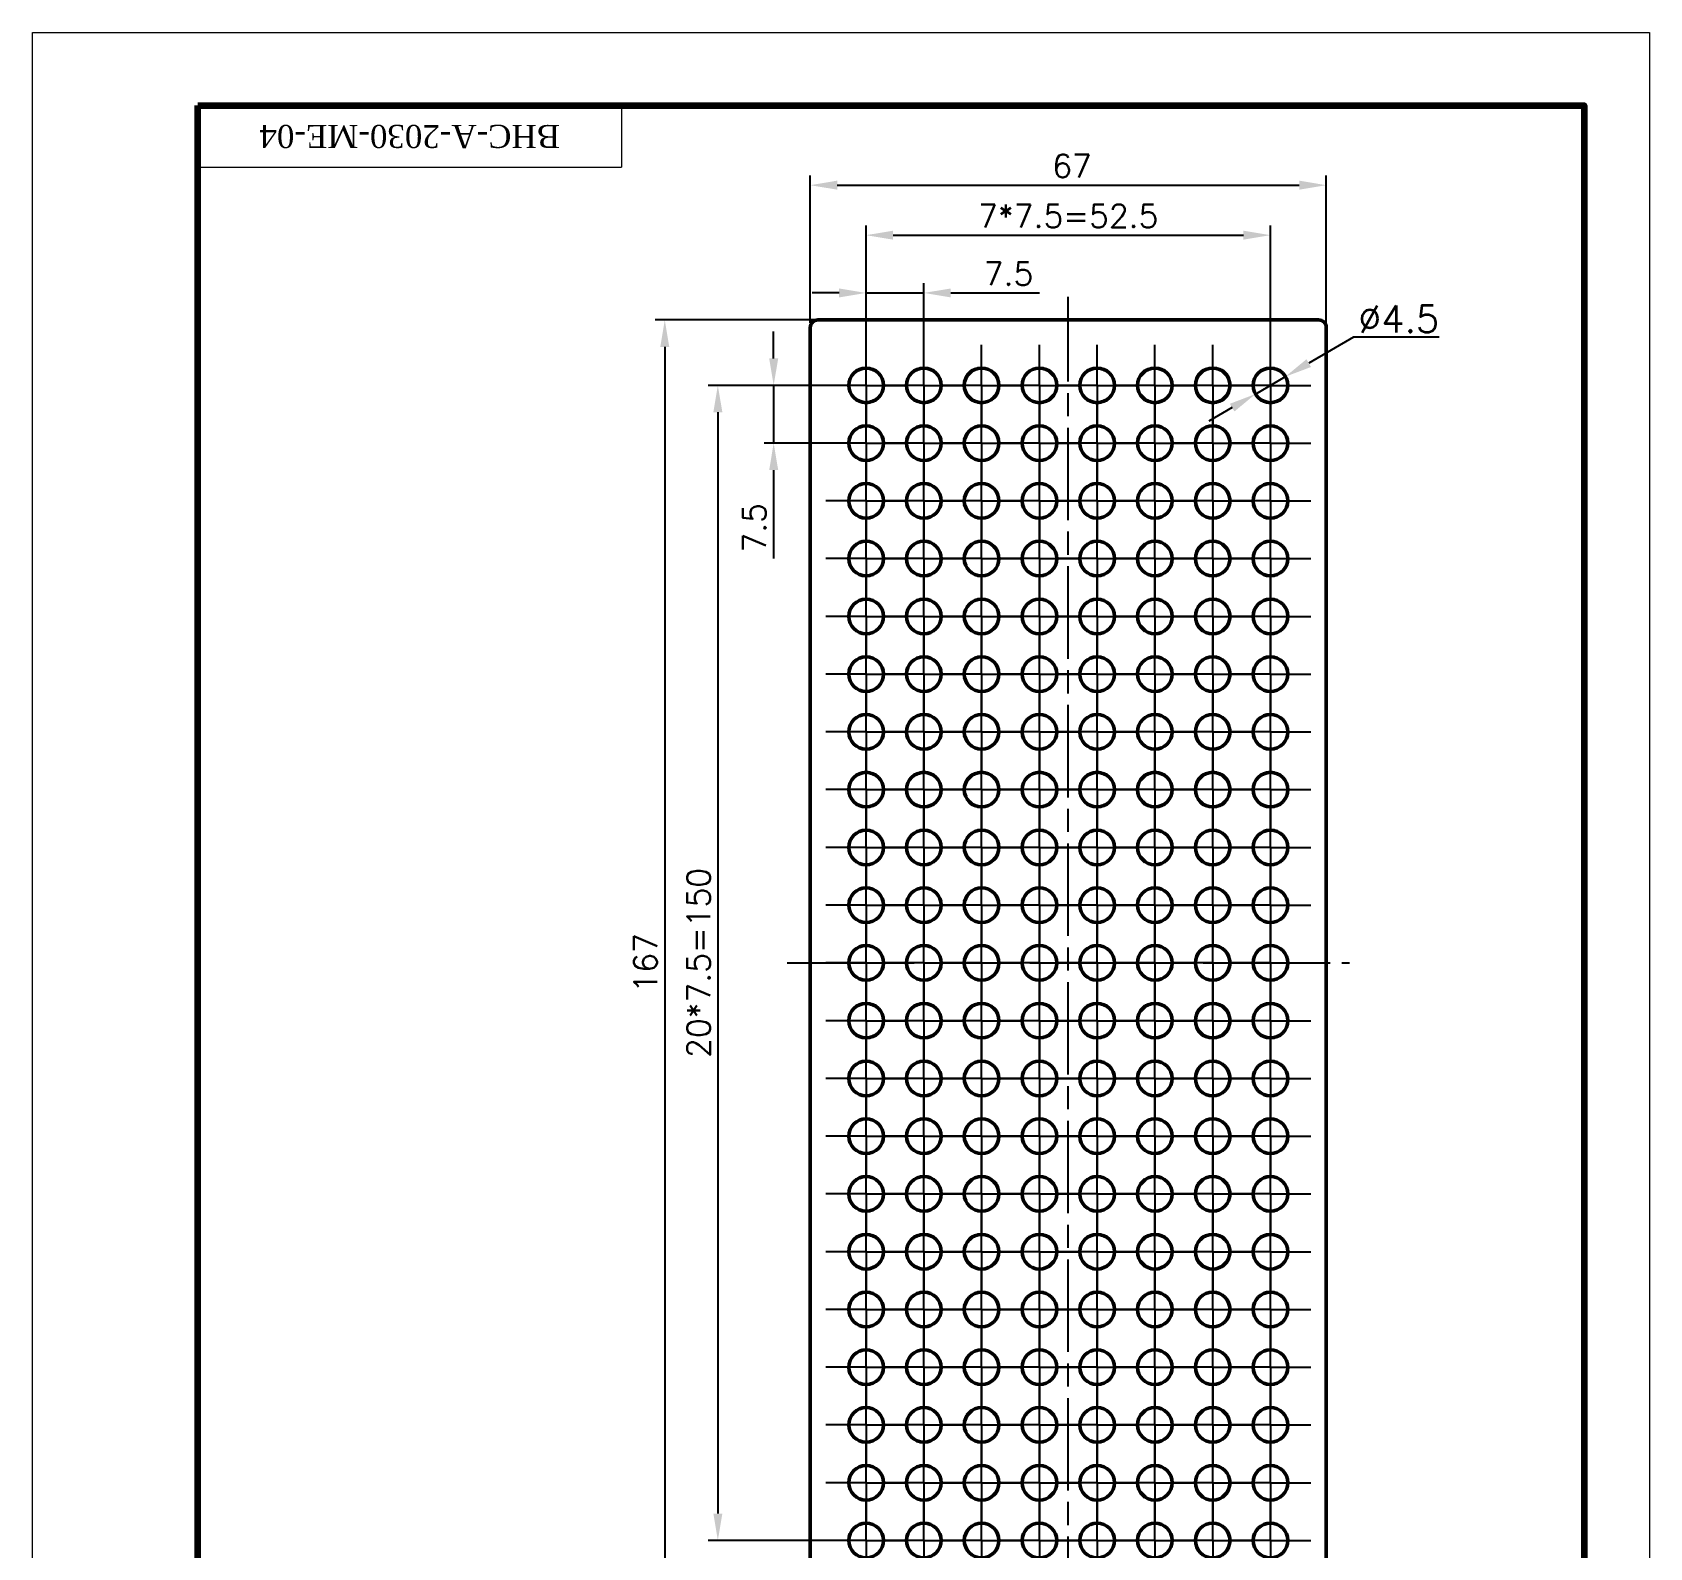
# Model space of a CAD drawing. Header units: millimetres. Extents: x -107 to 2261, y -1356 to -911.
# Drawn here: x 1101.6 to 1311.6, y -1107.8 to -911 of the extents above; entities that cross this region are included whole.
import ezdxf

# ---------------------------------------------------------------- set-up
doc = ezdxf.new("R2010")
doc.units = ezdxf.units.MM
doc.linetypes.add('AM_ISO08W050', pattern=[18, 12, -1.5, 3, -1.5])
doc.linetypes.add('AM_ISO08W050x2', pattern=[9, 6, -0.75, 1.5, -0.75])
doc.layers.get('Defpoints').update_dxf_attribs({"color": 4})
for name, color, linetype, lineweight in [('AM_0', 7, 'Continuous', 50), ('AM_5', 3, 'Continuous', 25), ('AM_6 @ 1', 2, 'Continuous', 35), ('AM_7', 4, 'AM_ISO08W050', 25)]:
    doc.layers.add(name, color=color, linetype=linetype, lineweight=lineweight)
doc.styles.add('HZTXT', font='txt.shx')
doc.styles.add('tnr', font='TIMES.TTF')
doc.dimstyles.new('ISO-25$0', dxfattribs={"dimtxt": 3, "dimasz": 3.5, "dimexe": 1.25, "dimexo": 0.625, "dimgap": 1, "dimtad": 1, "dimdsep": 46, "dimtxsty": 'HZTXT', "dimcen": 2.5, "dimadec": 0, "dimazin": 0, "dimtfac": 1, "dimtmove": 0, "dimatfit": 3, "dimfxl": 1, "dimarcsym": 0})
doc.dimstyles.new('ISO-25$3', dxfattribs={"dimtxt": 3.5, "dimasz": 3.5, "dimexe": 1.25, "dimexo": 0.625, "dimtad": 1, "dimtoh": 1, "dimdsep": 46, "dimtxsty": 'HZTXT', "dimcen": 2.5, "dimadec": 0, "dimazin": 0, "dimtfac": 1, "dimtmove": 0, "dimatfit": 3, "dimfxl": 1, "dimarcsym": 0})

# ---------------------------------------------------------------- blocks, each defined once
blk = doc.blocks.new('*U81')
at = {"layer": 'AM_0'}
blk.add_circle((0, 0), 2.25, dxfattribs=at)
blk = doc.blocks.new('*U82')
at = {"layer": 'AM_0', "color": 0, "linetype": 'ByBlock', "lineweight": -2, "transparency": 16777216}
for p in [(0, 150), (7.5, 150), (15, 150), (22.5, 150), (30, 150), (37.5, 150), (45, 150), (52.5, 150), (0, 142.5), (7.5, 142.5), (15, 142.5), (22.5, 142.5), (30, 142.5), (37.5, 142.5), (45, 142.5), (52.5, 142.5), (0, 135), (7.5, 135), (15, 135), (22.5, 135), (30, 135), (37.5, 135), (45, 135), (52.5, 135), (0, 127.5), (7.5, 127.5), (15, 127.5), (22.5, 127.5), (30, 127.5), (37.5, 127.5), (45, 127.5), (52.5, 127.5), (0, 120), (7.5, 120), (15, 120), (22.5, 120), (30, 120), (37.5, 120), (45, 120), (52.5, 120), (0, 112.5), (7.5, 112.5), (15, 112.5), (22.5, 112.5), (30, 112.5), (37.5, 112.5), (45, 112.5), (52.5, 112.5), (0, 105), (7.5, 105), (15, 105), (22.5, 105), (30, 105), (37.5, 105), (45, 105), (52.5, 105), (0, 97.5), (7.5, 97.5), (15, 97.5), (22.5, 97.5), (30, 97.5), (37.5, 97.5), (45, 97.5), (52.5, 97.5), (0, 90), (7.5, 90), (15, 90), (22.5, 90), (30, 90), (37.5, 90), (45, 90), (52.5, 90), (0, 82.5), (7.5, 82.5), (15, 82.5), (22.5, 82.5), (30, 82.5), (37.5, 82.5), (45, 82.5), (52.5, 82.5), (0, 75), (7.5, 75), (15, 75), (22.5, 75), (30, 75), (37.5, 75), (45, 75), (52.5, 75), (0, 67.5), (7.5, 67.5), (15, 67.5), (22.5, 67.5), (30, 67.5), (37.5, 67.5), (45, 67.5), (52.5, 67.5), (0, 60), (7.5, 60), (15, 60), (22.5, 60), (30, 60), (37.5, 60), (45, 60), (52.5, 60), (0, 52.5), (7.5, 52.5), (15, 52.5), (22.5, 52.5), (30, 52.5), (37.5, 52.5), (45, 52.5), (52.5, 52.5), (0, 45), (7.5, 45), (15, 45), (22.5, 45), (30, 45), (37.5, 45), (45, 45), (52.5, 45), (0, 37.5), (7.5, 37.5), (15, 37.5), (22.5, 37.5), (30, 37.5), (37.5, 37.5), (45, 37.5), (52.5, 37.5), (0, 30), (7.5, 30), (15, 30), (22.5, 30), (30, 30), (37.5, 30), (45, 30), (52.5, 30), (0, 22.5), (7.5, 22.5), (15, 22.5), (22.5, 22.5), (30, 22.5), (37.5, 22.5), (45, 22.5), (52.5, 22.5), (0, 15), (7.5, 15), (15, 15), (22.5, 15), (30, 15), (37.5, 15), (45, 15), (52.5, 15), (0, 7.5), (7.5, 7.5), (15, 7.5), (22.5, 7.5), (30, 7.5), (37.5, 7.5), (45, 7.5), (52.5, 7.5), (0, 0), (7.5, 0), (15, 0), (22.5, 0), (30, 0), (37.5, 0), (45, 0), (52.5, 0)]:
    blk.add_blockref('*U81', p, dxfattribs=at)
blk = doc.blocks.new('*D83')
at = {"layer": 'AM_5', "color": 0, "lineweight": -2, "transparency": 16777216}
for p, q in [((1206.36, -944.84), (1202.86, -944.84)), ((1209.86, -956.22), (1209.86, -943.59)), ((1209.86, -944.84), (1217.36, -944.84)), ((1217.36, -956.22), (1217.36, -943.59)), ((1220.86, -944.84), (1232.36, -944.84))]:
    blk.add_line(p, q, dxfattribs=at)
at = {"layer": 'AM_5', "color": 0, "transparency": 16777216}
for points in [[(1206.36, -944.26), (1206.36, -945.42), (1209.86, -944.84)], [(1220.86, -944.26), (1220.86, -945.42), (1217.36, -944.84)]]:
    blk.add_solid(points, dxfattribs=at)
at = {"layer": 'Defpoints', "color": 0, "transparency": 16777216}
for p in [(1217.36, -944.84), (1209.86, -956.84), (1217.36, -956.84)]:
    blk.add_point(p, dxfattribs=at)
at = {"layer": 'AM_5', "color": 0, "transparency": 16777216, "insert": (1228.36, -942.34), "char_height": 3, "attachment_point": 5, "style": 'HZTXT'}
blk.add_mtext('7.5', dxfattribs=at)
blk = doc.blocks.new('*D84')
at = {"layer": 'AM_5', "color": 0, "lineweight": -2, "transparency": 16777216}
for p, q in [((1197.86, -953.34), (1197.86, -949.84)), ((1209.24, -956.84), (1196.61, -956.84)), ((1197.86, -956.84), (1197.86, -964.34)), ((1209.24, -964.34), (1196.61, -964.34)), ((1197.86, -967.84), (1197.86, -979.34))]:
    blk.add_line(p, q, dxfattribs=at)
at = {"layer": 'AM_5', "color": 0, "transparency": 16777216}
for points in [[(1197.28, -953.34), (1198.45, -953.34), (1197.86, -956.84)], [(1197.28, -967.84), (1198.45, -967.84), (1197.86, -964.34)]]:
    blk.add_solid(points, dxfattribs=at)
at = {"layer": 'Defpoints', "color": 0, "transparency": 16777216}
for p in [(1209.86, -956.84), (1197.86, -964.34), (1209.86, -964.34)]:
    blk.add_point(p, dxfattribs=at)
at = {"layer": 'AM_5', "color": 0, "transparency": 16777216, "insert": (1195.36, -975.34), "char_height": 3, "attachment_point": 5, "rotation": 90, "style": 'HZTXT'}
blk.add_mtext('7.5', dxfattribs=at)
blk = doc.blocks.new('*D85')
at = {"layer": 'AM_5', "color": 0, "lineweight": -2, "transparency": 16777216}
for p, q in [((1202.61, -948.72), (1202.61, -929.6)), ((1269.61, -950.82), (1269.61, -929.6)), ((1206.11, -930.85), (1266.11, -930.85))]:
    blk.add_line(p, q, dxfattribs=at)
at = {"layer": 'AM_5', "color": 0, "transparency": 16777216}
for points in [[(1206.11, -930.26), (1206.11, -931.43), (1202.61, -930.85)], [(1266.11, -930.26), (1266.11, -931.43), (1269.61, -930.85)]]:
    blk.add_solid(points, dxfattribs=at)
at = {"layer": 'Defpoints', "color": 0, "transparency": 16777216}
for p in [(1269.61, -930.85), (1202.61, -949.34), (1269.61, -951.44)]:
    blk.add_point(p, dxfattribs=at)
at = {"layer": 'AM_5', "color": 0, "transparency": 16777216, "insert": (1236.6, -928.35), "char_height": 3, "attachment_point": 5, "style": 'HZTXT'}
blk.add_mtext('67', dxfattribs=at)
blk = doc.blocks.new('*D86')
at = {"layer": 'AM_5', "color": 0, "lineweight": -2, "transparency": 16777216}
for p, q in [((1209.86, -956.22), (1209.86, -936.09)), ((1262.36, -956.22), (1262.36, -936.09)), ((1213.36, -937.34), (1258.86, -937.34))]:
    blk.add_line(p, q, dxfattribs=at)
at = {"layer": 'AM_5', "color": 0, "transparency": 16777216}
for points in [[(1213.36, -936.76), (1213.36, -937.92), (1209.86, -937.34)], [(1258.86, -936.76), (1258.86, -937.92), (1262.36, -937.34)]]:
    blk.add_solid(points, dxfattribs=at)
at = {"layer": 'Defpoints', "color": 0, "transparency": 16777216}
for p in [(1262.36, -937.34), (1209.86, -956.84), (1262.36, -956.84)]:
    blk.add_point(p, dxfattribs=at)
at = {"layer": 'AM_5', "color": 0, "transparency": 16777216, "insert": (1236.11, -934.84), "char_height": 3, "attachment_point": 5, "style": 'HZTXT'}
blk.add_mtext('7*7.5=52.5', dxfattribs=at)
blk = doc.blocks.new('*D87')
at = {"layer": 'AM_5', "color": 0, "lineweight": -2, "transparency": 16777216}
for p, q in [((1209.24, -956.84), (1189.36, -956.84)), ((1190.61, -960.34), (1190.61, -1103.34)), ((1209.24, -1106.84), (1189.36, -1106.84))]:
    blk.add_line(p, q, dxfattribs=at)
at = {"layer": 'AM_5', "color": 0, "transparency": 16777216}
for points in [[(1190.03, -960.34), (1191.2, -960.34), (1190.61, -956.84)], [(1190.03, -1103.34), (1191.2, -1103.34), (1190.61, -1106.84)]]:
    blk.add_solid(points, dxfattribs=at)
at = {"layer": 'Defpoints', "color": 0, "transparency": 16777216}
for p in [(1209.86, -956.84), (1190.61, -1106.84), (1209.86, -1106.84)]:
    blk.add_point(p, dxfattribs=at)
at = {"layer": 'AM_5', "color": 0, "transparency": 16777216, "insert": (1188.11, -1031.84), "char_height": 3, "attachment_point": 5, "rotation": 90, "style": 'HZTXT'}
blk.add_mtext('20*7.5=150', dxfattribs=at)
blk = doc.blocks.new('*D88')
at = {"layer": 'AM_5', "color": 0, "lineweight": -2, "transparency": 16777216}
for p, q in [((1207.03, -948.34), (1182.47, -948.34)), ((1183.72, -951.84), (1183.72, -1111.84)), ((1207.03, -1115.34), (1182.47, -1115.34))]:
    blk.add_line(p, q, dxfattribs=at)
at = {"layer": 'AM_5', "color": 0, "transparency": 16777216}
for points in [[(1183.14, -951.84), (1184.3, -951.84), (1183.72, -948.34)], [(1183.14, -1111.84), (1184.3, -1111.84), (1183.72, -1115.34)]]:
    blk.add_solid(points, dxfattribs=at)
at = {"layer": 'Defpoints', "color": 0, "transparency": 16777216}
for p in [(1207.65, -948.34), (1183.72, -1115.34), (1207.65, -1115.34)]:
    blk.add_point(p, dxfattribs=at)
at = {"layer": 'AM_5', "color": 0, "transparency": 16777216, "insert": (1181.22, -1031.84), "char_height": 3, "attachment_point": 5, "rotation": 90, "style": 'HZTXT'}
blk.add_mtext('167', dxfattribs=at)
blk = doc.blocks.new('*D89')
at = {"layer": 'AM_5', "color": 0, "lineweight": -2, "transparency": 16777216}
for p, q in [((1273.13, -950.59), (1267.34, -953.95)), ((1284.26, -950.59), (1273.13, -950.59)), ((1260.42, -957.97), (1264.31, -955.71)), ((1257.39, -959.73), (1254.37, -961.49))]:
    blk.add_line(p, q, dxfattribs=at)
at = {"layer": 'AM_5', "color": 0, "transparency": 16777216}
for points in [[(1267.04, -953.45), (1267.63, -954.46), (1264.31, -955.71)], [(1257.1, -959.23), (1257.69, -960.23), (1260.42, -957.97)]]:
    blk.add_solid(points, dxfattribs=at)
at = {"layer": 'Defpoints', "color": 0, "transparency": 16777216}
for p in [(1264.31, -955.71), (1260.42, -957.97)]:
    blk.add_point(p, dxfattribs=at)
at = {"layer": 'AM_5', "color": 0, "transparency": 16777216, "insert": (1279.01, -948.21), "char_height": 3.5, "attachment_point": 5, "style": 'HZTXT'}
blk.add_mtext('∅4.5', dxfattribs=at)

msp = doc.modelspace()

# ---------------------------------------------------------------- linework, layer by layer
at = {"color": 0, "lineweight": 13, "ltscale": 0.4}
for p in [(1178.103, -920.501), (1123.103, -928.501)]:
    msp.add_line(p, (1178.103, -928.501), dxfattribs=at)
at = {"color": 0, "linetype": 'ByBlock', "lineweight": 13, "ltscale": 0.4}
msp.add_lwpolyline([(1101.603, -911.001), (1311.603, -911.001), (1311.603, -1208.001), (1101.603, -1208.001)], close=True, dxfattribs=at)
at = {"color": 0, "lineweight": 100, "ltscale": 0.4}
msp.add_lwpolyline([(1123.103, -920.501), (1303.103, -920.501), (1303.103, -1198.501), (1123.103, -1198.501)], close=True, dxfattribs=at)
at = {"layer": 'AM_0'}
msp.add_lwpolyline([(1203.614, -1115.341), (1268.614, -1115.341, 0.4142136), (1269.614, -1114.341), (1269.614, -949.341, 0.4142136), (1268.614, -948.341), (1203.614, -948.341, 0.4142136), (1202.614, -949.341), (1202.614, -1114.341, 0.4142136)], format="xyb", close=True, dxfattribs=at)
at = {"layer": 'AM_7'}
for p, q in [((1236.114, -1118.341), (1236.114, -945.341)), ((1199.614, -1031.841), (1272.614, -1031.841))]:
    msp.add_line(p, q, dxfattribs=at)
at = {"layer": 'AM_7', "linetype": 'AM_ISO08W050x2'}
for p, q in [((1209.864, -956.841), (1209.864, -951.591)), ((1217.364, -956.841), (1217.364, -951.591)), ((1224.864, -956.841), (1224.864, -951.591)), ((1232.364, -956.841), (1232.364, -951.591)), ((1239.864, -956.841), (1239.864, -951.591)), ((1247.364, -956.841), (1247.364, -951.591)), ((1254.864, -956.841), (1254.864, -951.591)), ((1262.364, -956.841), (1262.364, -951.591)), ((1209.864, -956.841), (1204.614, -956.841)), ((1209.864, -956.841), (1215.114, -956.841)), ((1209.864, -956.841), (1209.864, -962.091)), ((1217.364, -956.841), (1212.114, -956.841)), ((1217.364, -956.841), (1222.614, -956.841)), ((1217.364, -956.841), (1217.364, -962.091)), ((1224.864, -956.841), (1219.614, -956.841)), ((1224.864, -956.841), (1230.114, -956.841)), ((1224.864, -956.841), (1224.864, -962.091)), ((1232.364, -956.841), (1227.114, -956.841)), ((1232.364, -956.841), (1237.614, -956.841)), ((1232.364, -956.841), (1232.364, -962.091)), ((1239.864, -956.841), (1234.614, -956.841)), ((1239.864, -956.841), (1245.114, -956.841)), ((1239.864, -956.841), (1239.864, -962.091)), ((1247.364, -956.841), (1242.114, -956.841)), ((1247.364, -956.841), (1252.614, -956.841)), ((1247.364, -956.841), (1247.364, -962.091)), ((1254.864, -956.841), (1249.614, -956.841)), ((1254.864, -956.841), (1260.114, -956.841)), ((1254.864, -956.841), (1254.864, -962.091)), ((1262.364, -956.841), (1257.114, -956.841)), ((1262.364, -956.841), (1267.614, -956.841)), ((1262.364, -956.841), (1262.364, -962.091)), ((1209.864, -964.341), (1209.864, -959.091)), ((1217.364, -964.341), (1217.364, -959.091)), ((1224.864, -964.341), (1224.864, -959.091)), ((1232.364, -964.341), (1232.364, -959.091)), ((1239.864, -964.341), (1239.864, -959.091)), ((1247.364, -964.341), (1247.364, -959.091)), ((1254.864, -964.341), (1254.864, -959.091)), ((1262.364, -964.341), (1262.364, -959.091)), ((1209.864, -964.341), (1204.614, -964.341)), ((1209.864, -964.341), (1215.114, -964.341)), ((1209.864, -964.341), (1209.864, -969.591)), ((1217.364, -964.341), (1212.114, -964.341)), ((1217.364, -964.341), (1222.614, -964.341)), ((1217.364, -964.341), (1217.364, -969.591)), ((1224.864, -964.341), (1219.614, -964.341)), ((1224.864, -964.341), (1230.114, -964.341)), ((1224.864, -964.341), (1224.864, -969.591)), ((1232.364, -964.341), (1227.114, -964.341)), ((1232.364, -964.341), (1237.614, -964.341)), ((1232.364, -964.341), (1232.364, -969.591)), ((1239.864, -964.341), (1234.614, -964.341)), ((1239.864, -964.341), (1245.114, -964.341)), ((1239.864, -964.341), (1239.864, -969.591)), ((1247.364, -964.341), (1242.114, -964.341)), ((1247.364, -964.341), (1252.614, -964.341)), ((1247.364, -964.341), (1247.364, -969.591)), ((1254.864, -964.341), (1249.614, -964.341)), ((1254.864, -964.341), (1260.114, -964.341)), ((1254.864, -964.341), (1254.864, -969.591)), ((1262.364, -964.341), (1257.114, -964.341)), ((1262.364, -964.341), (1267.614, -964.341)), ((1262.364, -964.341), (1262.364, -969.591)), ((1209.864, -971.841), (1209.864, -966.591)), ((1217.364, -971.841), (1217.364, -966.591)), ((1224.864, -971.841), (1224.864, -966.591)), ((1232.364, -971.841), (1232.364, -966.591)), ((1239.864, -971.841), (1239.864, -966.591)), ((1247.364, -971.841), (1247.364, -966.591)), ((1254.864, -971.841), (1254.864, -966.591)), ((1262.364, -971.841), (1262.364, -966.591)), ((1209.864, -971.841), (1204.614, -971.841)), ((1209.864, -971.841), (1215.114, -971.841)), ((1209.864, -971.841), (1209.864, -977.091)), ((1217.364, -971.841), (1212.114, -971.841)), ((1217.364, -971.841), (1222.614, -971.841)), ((1217.364, -971.841), (1217.364, -977.091)), ((1224.864, -971.841), (1219.614, -971.841)), ((1224.864, -971.841), (1230.114, -971.841)), ((1224.864, -971.841), (1224.864, -977.091)), ((1232.364, -971.841), (1227.114, -971.841)), ((1232.364, -971.841), (1237.614, -971.841)), ((1232.364, -971.841), (1232.364, -977.091)), ((1239.864, -971.841), (1234.614, -971.841)), ((1239.864, -971.841), (1245.114, -971.841)), ((1239.864, -971.841), (1239.864, -977.091)), ((1247.364, -971.841), (1242.114, -971.841)), ((1247.364, -971.841), (1252.614, -971.841)), ((1247.364, -971.841), (1247.364, -977.091)), ((1254.864, -971.841), (1249.614, -971.841)), ((1254.864, -971.841), (1260.114, -971.841)), ((1254.864, -971.841), (1254.864, -977.091)), ((1262.364, -971.841), (1257.114, -971.841)), ((1262.364, -971.841), (1267.614, -971.841)), ((1262.364, -971.841), (1262.364, -977.091)), ((1209.864, -979.341), (1209.864, -974.091)), ((1217.364, -979.341), (1217.364, -974.091)), ((1224.864, -979.341), (1224.864, -974.091)), ((1232.364, -979.341), (1232.364, -974.091)), ((1239.864, -979.341), (1239.864, -974.091)), ((1247.364, -979.341), (1247.364, -974.091)), ((1254.864, -979.341), (1254.864, -974.091)), ((1262.364, -979.341), (1262.364, -974.091)), ((1209.864, -979.341), (1204.614, -979.341)), ((1209.864, -979.341), (1215.114, -979.341)), ((1209.864, -979.341), (1209.864, -984.591)), ((1217.364, -979.341), (1212.114, -979.341)), ((1217.364, -979.341), (1222.614, -979.341)), ((1217.364, -979.341), (1217.364, -984.591)), ((1224.864, -979.341), (1219.614, -979.341)), ((1224.864, -979.341), (1230.114, -979.341)), ((1224.864, -979.341), (1224.864, -984.591)), ((1232.364, -979.341), (1227.114, -979.341)), ((1232.364, -979.341), (1237.614, -979.341)), ((1232.364, -979.341), (1232.364, -984.591)), ((1239.864, -979.341), (1234.614, -979.341)), ((1239.864, -979.341), (1245.114, -979.341)), ((1239.864, -979.341), (1239.864, -984.591)), ((1247.364, -979.341), (1242.114, -979.341)), ((1247.364, -979.341), (1252.614, -979.341)), ((1247.364, -979.341), (1247.364, -984.591)), ((1254.864, -979.341), (1249.614, -979.341)), ((1254.864, -979.341), (1260.114, -979.341)), ((1254.864, -979.341), (1254.864, -984.591)), ((1262.364, -979.341), (1257.114, -979.341)), ((1262.364, -979.341), (1267.614, -979.341)), ((1262.364, -979.341), (1262.364, -984.591)), ((1209.864, -986.841), (1209.864, -981.591)), ((1217.364, -986.841), (1217.364, -981.591)), ((1224.864, -986.841), (1224.864, -981.591)), ((1232.364, -986.841), (1232.364, -981.591)), ((1239.864, -986.841), (1239.864, -981.591)), ((1247.364, -986.841), (1247.364, -981.591)), ((1254.864, -986.841), (1254.864, -981.591)), ((1262.364, -986.841), (1262.364, -981.591)), ((1209.864, -986.841), (1204.614, -986.841)), ((1209.864, -986.841), (1215.114, -986.841)), ((1209.864, -986.841), (1209.864, -992.091)), ((1217.364, -986.841), (1212.114, -986.841)), ((1217.364, -986.841), (1222.614, -986.841)), ((1217.364, -986.841), (1217.364, -992.091)), ((1224.864, -986.841), (1219.614, -986.841)), ((1224.864, -986.841), (1230.114, -986.841)), ((1224.864, -986.841), (1224.864, -992.091)), ((1232.364, -986.841), (1227.114, -986.841)), ((1232.364, -986.841), (1237.614, -986.841)), ((1232.364, -986.841), (1232.364, -992.091)), ((1239.864, -986.841), (1234.614, -986.841)), ((1239.864, -986.841), (1245.114, -986.841)), ((1239.864, -986.841), (1239.864, -992.091)), ((1247.364, -986.841), (1242.114, -986.841)), ((1247.364, -986.841), (1252.614, -986.841)), ((1247.364, -986.841), (1247.364, -992.091)), ((1254.864, -986.841), (1249.614, -986.841)), ((1254.864, -986.841), (1260.114, -986.841)), ((1254.864, -986.841), (1254.864, -992.091)), ((1262.364, -986.841), (1257.114, -986.841)), ((1262.364, -986.841), (1267.614, -986.841)), ((1262.364, -986.841), (1262.364, -992.091)), ((1209.864, -994.341), (1209.864, -989.091)), ((1217.364, -994.341), (1217.364, -989.091)), ((1224.864, -994.341), (1224.864, -989.091)), ((1232.364, -994.341), (1232.364, -989.091)), ((1239.864, -994.341), (1239.864, -989.091)), ((1247.364, -994.341), (1247.364, -989.091)), ((1254.864, -994.341), (1254.864, -989.091)), ((1262.364, -994.341), (1262.364, -989.091)), ((1209.864, -994.341), (1204.614, -994.341)), ((1209.864, -994.341), (1215.114, -994.341)), ((1209.864, -994.341), (1209.864, -999.591)), ((1217.364, -994.341), (1212.114, -994.341)), ((1217.364, -994.341), (1222.614, -994.341)), ((1217.364, -994.341), (1217.364, -999.591)), ((1224.864, -994.341), (1219.614, -994.341)), ((1224.864, -994.341), (1230.114, -994.341)), ((1224.864, -994.341), (1224.864, -999.591)), ((1232.364, -994.341), (1227.114, -994.341)), ((1232.364, -994.341), (1237.614, -994.341)), ((1232.364, -994.341), (1232.364, -999.591)), ((1239.864, -994.341), (1234.614, -994.341)), ((1239.864, -994.341), (1245.114, -994.341)), ((1239.864, -994.341), (1239.864, -999.591)), ((1247.364, -994.341), (1242.114, -994.341)), ((1247.364, -994.341), (1252.614, -994.341)), ((1247.364, -994.341), (1247.364, -999.591)), ((1254.864, -994.341), (1249.614, -994.341)), ((1254.864, -994.341), (1260.114, -994.341)), ((1254.864, -994.341), (1254.864, -999.591)), ((1262.364, -994.341), (1257.114, -994.341)), ((1262.364, -994.341), (1267.614, -994.341)), ((1262.364, -994.341), (1262.364, -999.591)), ((1209.864, -1001.841), (1209.864, -996.591)), ((1217.364, -1001.841), (1217.364, -996.591)), ((1224.864, -1001.841), (1224.864, -996.591)), ((1232.364, -1001.841), (1232.364, -996.591)), ((1239.864, -1001.841), (1239.864, -996.591)), ((1247.364, -1001.841), (1247.364, -996.591)), ((1254.864, -1001.841), (1254.864, -996.591)), ((1262.364, -1001.841), (1262.364, -996.591)), ((1209.864, -1001.841), (1204.614, -1001.841)), ((1209.864, -1001.841), (1215.114, -1001.841)), ((1209.864, -1001.841), (1209.864, -1007.091)), ((1217.364, -1001.841), (1212.114, -1001.841)), ((1217.364, -1001.841), (1222.614, -1001.841)), ((1217.364, -1001.841), (1217.364, -1007.091)), ((1224.864, -1001.841), (1219.614, -1001.841)), ((1224.864, -1001.841), (1230.114, -1001.841)), ((1224.864, -1001.841), (1224.864, -1007.091)), ((1232.364, -1001.841), (1227.114, -1001.841)), ((1232.364, -1001.841), (1237.614, -1001.841)), ((1232.364, -1001.841), (1232.364, -1007.091)), ((1239.864, -1001.841), (1234.614, -1001.841)), ((1239.864, -1001.841), (1245.114, -1001.841)), ((1239.864, -1001.841), (1239.864, -1007.091)), ((1247.364, -1001.841), (1242.114, -1001.841)), ((1247.364, -1001.841), (1252.614, -1001.841)), ((1247.364, -1001.841), (1247.364, -1007.091)), ((1254.864, -1001.841), (1249.614, -1001.841)), ((1254.864, -1001.841), (1260.114, -1001.841)), ((1254.864, -1001.841), (1254.864, -1007.091)), ((1262.364, -1001.841), (1257.114, -1001.841)), ((1262.364, -1001.841), (1267.614, -1001.841)), ((1262.364, -1001.841), (1262.364, -1007.091)), ((1209.864, -1009.341), (1209.864, -1004.091)), ((1217.364, -1009.341), (1217.364, -1004.091)), ((1224.864, -1009.341), (1224.864, -1004.091)), ((1232.364, -1009.341), (1232.364, -1004.091)), ((1239.864, -1009.341), (1239.864, -1004.091)), ((1247.364, -1009.341), (1247.364, -1004.091)), ((1254.864, -1009.341), (1254.864, -1004.091)), ((1262.364, -1009.341), (1262.364, -1004.091)), ((1209.864, -1009.341), (1204.614, -1009.341)), ((1209.864, -1009.341), (1215.114, -1009.341)), ((1209.864, -1009.341), (1209.864, -1014.591)), ((1217.364, -1009.341), (1212.114, -1009.341)), ((1217.364, -1009.341), (1222.614, -1009.341)), ((1217.364, -1009.341), (1217.364, -1014.591)), ((1224.864, -1009.341), (1219.614, -1009.341)), ((1224.864, -1009.341), (1230.114, -1009.341)), ((1224.864, -1009.341), (1224.864, -1014.591)), ((1232.364, -1009.341), (1227.114, -1009.341)), ((1232.364, -1009.341), (1237.614, -1009.341)), ((1232.364, -1009.341), (1232.364, -1014.591)), ((1239.864, -1009.341), (1234.614, -1009.341)), ((1239.864, -1009.341), (1245.114, -1009.341)), ((1239.864, -1009.341), (1239.864, -1014.591)), ((1247.364, -1009.341), (1242.114, -1009.341)), ((1247.364, -1009.341), (1252.614, -1009.341)), ((1247.364, -1009.341), (1247.364, -1014.591)), ((1254.864, -1009.341), (1249.614, -1009.341)), ((1254.864, -1009.341), (1260.114, -1009.341)), ((1254.864, -1009.341), (1254.864, -1014.591)), ((1262.364, -1009.341), (1257.114, -1009.341)), ((1262.364, -1009.341), (1267.614, -1009.341)), ((1262.364, -1009.341), (1262.364, -1014.591)), ((1209.864, -1016.841), (1209.864, -1011.591)), ((1217.364, -1016.841), (1217.364, -1011.591)), ((1224.864, -1016.841), (1224.864, -1011.591)), ((1232.364, -1016.841), (1232.364, -1011.591)), ((1239.864, -1016.841), (1239.864, -1011.591)), ((1247.364, -1016.841), (1247.364, -1011.591)), ((1254.864, -1016.841), (1254.864, -1011.591)), ((1262.364, -1016.841), (1262.364, -1011.591)), ((1209.864, -1016.841), (1204.614, -1016.841)), ((1209.864, -1016.841), (1215.114, -1016.841)), ((1209.864, -1016.841), (1209.864, -1022.091)), ((1217.364, -1016.841), (1212.114, -1016.841)), ((1217.364, -1016.841), (1222.614, -1016.841)), ((1217.364, -1016.841), (1217.364, -1022.091)), ((1224.864, -1016.841), (1219.614, -1016.841)), ((1224.864, -1016.841), (1230.114, -1016.841)), ((1224.864, -1016.841), (1224.864, -1022.091)), ((1232.364, -1016.841), (1227.114, -1016.841)), ((1232.364, -1016.841), (1237.614, -1016.841)), ((1232.364, -1016.841), (1232.364, -1022.091)), ((1239.864, -1016.841), (1234.614, -1016.841)), ((1239.864, -1016.841), (1245.114, -1016.841)), ((1239.864, -1016.841), (1239.864, -1022.091)), ((1247.364, -1016.841), (1242.114, -1016.841)), ((1247.364, -1016.841), (1252.614, -1016.841)), ((1247.364, -1016.841), (1247.364, -1022.091)), ((1254.864, -1016.841), (1249.614, -1016.841)), ((1254.864, -1016.841), (1260.114, -1016.841)), ((1254.864, -1016.841), (1254.864, -1022.091)), ((1262.364, -1016.841), (1257.114, -1016.841)), ((1262.364, -1016.841), (1267.614, -1016.841)), ((1262.364, -1016.841), (1262.364, -1022.091)), ((1209.864, -1024.341), (1209.864, -1019.091)), ((1217.364, -1024.341), (1217.364, -1019.091)), ((1224.864, -1024.341), (1224.864, -1019.091)), ((1232.364, -1024.341), (1232.364, -1019.091)), ((1239.864, -1024.341), (1239.864, -1019.091)), ((1247.364, -1024.341), (1247.364, -1019.091)), ((1254.864, -1024.341), (1254.864, -1019.091)), ((1262.364, -1024.341), (1262.364, -1019.091)), ((1209.864, -1024.341), (1204.614, -1024.341)), ((1209.864, -1024.341), (1215.114, -1024.341)), ((1209.864, -1024.341), (1209.864, -1029.591)), ((1217.364, -1024.341), (1212.114, -1024.341)), ((1217.364, -1024.341), (1222.614, -1024.341)), ((1217.364, -1024.341), (1217.364, -1029.591)), ((1224.864, -1024.341), (1219.614, -1024.341)), ((1224.864, -1024.341), (1230.114, -1024.341)), ((1224.864, -1024.341), (1224.864, -1029.591)), ((1232.364, -1024.341), (1227.114, -1024.341)), ((1232.364, -1024.341), (1237.614, -1024.341)), ((1232.364, -1024.341), (1232.364, -1029.591)), ((1239.864, -1024.341), (1234.614, -1024.341)), ((1239.864, -1024.341), (1245.114, -1024.341)), ((1239.864, -1024.341), (1239.864, -1029.591)), ((1247.364, -1024.341), (1242.114, -1024.341)), ((1247.364, -1024.341), (1252.614, -1024.341)), ((1247.364, -1024.341), (1247.364, -1029.591)), ((1254.864, -1024.341), (1249.614, -1024.341)), ((1254.864, -1024.341), (1260.114, -1024.341)), ((1254.864, -1024.341), (1254.864, -1029.591)), ((1262.364, -1024.341), (1257.114, -1024.341)), ((1262.364, -1024.341), (1267.614, -1024.341)), ((1262.364, -1024.341), (1262.364, -1029.591)), ((1209.864, -1031.841), (1209.864, -1026.591)), ((1217.364, -1031.841), (1217.364, -1026.591)), ((1224.864, -1031.841), (1224.864, -1026.591)), ((1232.364, -1031.841), (1232.364, -1026.591)), ((1239.864, -1031.841), (1239.864, -1026.591)), ((1247.364, -1031.841), (1247.364, -1026.591)), ((1254.864, -1031.841), (1254.864, -1026.591)), ((1262.364, -1031.841), (1262.364, -1026.591)), ((1209.864, -1031.841), (1204.614, -1031.841)), ((1209.864, -1031.841), (1215.114, -1031.841)), ((1209.864, -1031.841), (1209.864, -1037.091)), ((1217.364, -1031.841), (1212.114, -1031.841)), ((1217.364, -1031.841), (1222.614, -1031.841)), ((1217.364, -1031.841), (1217.364, -1037.091)), ((1224.864, -1031.841), (1219.614, -1031.841)), ((1224.864, -1031.841), (1230.114, -1031.841)), ((1224.864, -1031.841), (1224.864, -1037.091)), ((1232.364, -1031.841), (1227.114, -1031.841)), ((1232.364, -1031.841), (1237.614, -1031.841)), ((1232.364, -1031.841), (1232.364, -1037.091)), ((1239.864, -1031.841), (1234.614, -1031.841)), ((1239.864, -1031.841), (1245.114, -1031.841)), ((1239.864, -1031.841), (1239.864, -1037.091)), ((1247.364, -1031.841), (1242.114, -1031.841)), ((1247.364, -1031.841), (1252.614, -1031.841)), ((1247.364, -1031.841), (1247.364, -1037.091)), ((1254.864, -1031.841), (1249.614, -1031.841)), ((1254.864, -1031.841), (1260.114, -1031.841)), ((1254.864, -1031.841), (1254.864, -1037.091)), ((1262.364, -1031.841), (1257.114, -1031.841)), ((1262.364, -1031.841), (1267.614, -1031.841)), ((1262.364, -1031.841), (1262.364, -1037.091)), ((1209.864, -1039.341), (1209.864, -1034.091)), ((1217.364, -1039.341), (1217.364, -1034.091)), ((1224.864, -1039.341), (1224.864, -1034.091)), ((1232.364, -1039.341), (1232.364, -1034.091)), ((1239.864, -1039.341), (1239.864, -1034.091)), ((1247.364, -1039.341), (1247.364, -1034.091)), ((1254.864, -1039.341), (1254.864, -1034.091)), ((1262.364, -1039.341), (1262.364, -1034.091)), ((1209.864, -1039.341), (1204.614, -1039.341)), ((1209.864, -1039.341), (1215.114, -1039.341)), ((1209.864, -1039.341), (1209.864, -1044.591)), ((1217.364, -1039.341), (1212.114, -1039.341)), ((1217.364, -1039.341), (1222.614, -1039.341)), ((1217.364, -1039.341), (1217.364, -1044.591)), ((1224.864, -1039.341), (1219.614, -1039.341)), ((1224.864, -1039.341), (1230.114, -1039.341)), ((1224.864, -1039.341), (1224.864, -1044.591)), ((1232.364, -1039.341), (1227.114, -1039.341)), ((1232.364, -1039.341), (1237.614, -1039.341)), ((1232.364, -1039.341), (1232.364, -1044.591)), ((1239.864, -1039.341), (1234.614, -1039.341)), ((1239.864, -1039.341), (1245.114, -1039.341)), ((1239.864, -1039.341), (1239.864, -1044.591)), ((1247.364, -1039.341), (1242.114, -1039.341)), ((1247.364, -1039.341), (1252.614, -1039.341)), ((1247.364, -1039.341), (1247.364, -1044.591)), ((1254.864, -1039.341), (1249.614, -1039.341)), ((1254.864, -1039.341), (1260.114, -1039.341)), ((1254.864, -1039.341), (1254.864, -1044.591)), ((1262.364, -1039.341), (1257.114, -1039.341)), ((1262.364, -1039.341), (1267.614, -1039.341)), ((1262.364, -1039.341), (1262.364, -1044.591)), ((1209.864, -1046.841), (1209.864, -1041.591)), ((1217.364, -1046.841), (1217.364, -1041.591)), ((1224.864, -1046.841), (1224.864, -1041.591)), ((1232.364, -1046.841), (1232.364, -1041.591)), ((1239.864, -1046.841), (1239.864, -1041.591)), ((1247.364, -1046.841), (1247.364, -1041.591)), ((1254.864, -1046.841), (1254.864, -1041.591)), ((1262.364, -1046.841), (1262.364, -1041.591)), ((1209.864, -1046.841), (1204.614, -1046.841)), ((1209.864, -1046.841), (1215.114, -1046.841)), ((1209.864, -1046.841), (1209.864, -1052.091)), ((1217.364, -1046.841), (1212.114, -1046.841)), ((1217.364, -1046.841), (1222.614, -1046.841)), ((1217.364, -1046.841), (1217.364, -1052.091)), ((1224.864, -1046.841), (1219.614, -1046.841)), ((1224.864, -1046.841), (1230.114, -1046.841)), ((1224.864, -1046.841), (1224.864, -1052.091)), ((1232.364, -1046.841), (1227.114, -1046.841)), ((1232.364, -1046.841), (1237.614, -1046.841)), ((1232.364, -1046.841), (1232.364, -1052.091)), ((1239.864, -1046.841), (1234.614, -1046.841)), ((1239.864, -1046.841), (1245.114, -1046.841)), ((1239.864, -1046.841), (1239.864, -1052.091)), ((1247.364, -1046.841), (1242.114, -1046.841)), ((1247.364, -1046.841), (1252.614, -1046.841)), ((1247.364, -1046.841), (1247.364, -1052.091)), ((1254.864, -1046.841), (1249.614, -1046.841)), ((1254.864, -1046.841), (1260.114, -1046.841)), ((1254.864, -1046.841), (1254.864, -1052.091)), ((1262.364, -1046.841), (1257.114, -1046.841)), ((1262.364, -1046.841), (1267.614, -1046.841)), ((1262.364, -1046.841), (1262.364, -1052.091)), ((1209.864, -1054.341), (1209.864, -1049.091)), ((1217.364, -1054.341), (1217.364, -1049.091)), ((1224.864, -1054.341), (1224.864, -1049.091)), ((1232.364, -1054.341), (1232.364, -1049.091)), ((1239.864, -1054.341), (1239.864, -1049.091)), ((1247.364, -1054.341), (1247.364, -1049.091)), ((1254.864, -1054.341), (1254.864, -1049.091)), ((1262.364, -1054.341), (1262.364, -1049.091)), ((1209.864, -1054.341), (1204.614, -1054.341)), ((1209.864, -1054.341), (1215.114, -1054.341)), ((1209.864, -1054.341), (1209.864, -1059.591)), ((1217.364, -1054.341), (1212.114, -1054.341)), ((1217.364, -1054.341), (1222.614, -1054.341)), ((1217.364, -1054.341), (1217.364, -1059.591)), ((1224.864, -1054.341), (1219.614, -1054.341)), ((1224.864, -1054.341), (1230.114, -1054.341)), ((1224.864, -1054.341), (1224.864, -1059.591)), ((1232.364, -1054.341), (1227.114, -1054.341)), ((1232.364, -1054.341), (1237.614, -1054.341)), ((1232.364, -1054.341), (1232.364, -1059.591)), ((1239.864, -1054.341), (1234.614, -1054.341)), ((1239.864, -1054.341), (1245.114, -1054.341)), ((1239.864, -1054.341), (1239.864, -1059.591)), ((1247.364, -1054.341), (1242.114, -1054.341)), ((1247.364, -1054.341), (1252.614, -1054.341)), ((1247.364, -1054.341), (1247.364, -1059.591)), ((1254.864, -1054.341), (1249.614, -1054.341)), ((1254.864, -1054.341), (1260.114, -1054.341)), ((1254.864, -1054.341), (1254.864, -1059.591)), ((1262.364, -1054.341), (1257.114, -1054.341)), ((1262.364, -1054.341), (1267.614, -1054.341)), ((1262.364, -1054.341), (1262.364, -1059.591)), ((1209.864, -1061.841), (1209.864, -1056.591)), ((1217.364, -1061.841), (1217.364, -1056.591)), ((1224.864, -1061.841), (1224.864, -1056.591)), ((1232.364, -1061.841), (1232.364, -1056.591)), ((1239.864, -1061.841), (1239.864, -1056.591)), ((1247.364, -1061.841), (1247.364, -1056.591)), ((1254.864, -1061.841), (1254.864, -1056.591)), ((1262.364, -1061.841), (1262.364, -1056.591)), ((1209.864, -1061.841), (1204.614, -1061.841)), ((1209.864, -1061.841), (1215.114, -1061.841)), ((1209.864, -1061.841), (1209.864, -1067.091)), ((1217.364, -1061.841), (1212.114, -1061.841)), ((1217.364, -1061.841), (1222.614, -1061.841)), ((1217.364, -1061.841), (1217.364, -1067.091)), ((1224.864, -1061.841), (1219.614, -1061.841)), ((1224.864, -1061.841), (1230.114, -1061.841)), ((1224.864, -1061.841), (1224.864, -1067.091)), ((1232.364, -1061.841), (1227.114, -1061.841)), ((1232.364, -1061.841), (1237.614, -1061.841)), ((1232.364, -1061.841), (1232.364, -1067.091)), ((1239.864, -1061.841), (1234.614, -1061.841)), ((1239.864, -1061.841), (1245.114, -1061.841)), ((1239.864, -1061.841), (1239.864, -1067.091)), ((1247.364, -1061.841), (1242.114, -1061.841)), ((1247.364, -1061.841), (1252.614, -1061.841)), ((1247.364, -1061.841), (1247.364, -1067.091)), ((1254.864, -1061.841), (1249.614, -1061.841)), ((1254.864, -1061.841), (1260.114, -1061.841)), ((1254.864, -1061.841), (1254.864, -1067.091)), ((1262.364, -1061.841), (1257.114, -1061.841)), ((1262.364, -1061.841), (1267.614, -1061.841)), ((1262.364, -1061.841), (1262.364, -1067.091)), ((1209.864, -1069.341), (1209.864, -1064.091)), ((1217.364, -1069.341), (1217.364, -1064.091)), ((1224.864, -1069.341), (1224.864, -1064.091)), ((1232.364, -1069.341), (1232.364, -1064.091)), ((1239.864, -1069.341), (1239.864, -1064.091)), ((1247.364, -1069.341), (1247.364, -1064.091)), ((1254.864, -1069.341), (1254.864, -1064.091)), ((1262.364, -1069.341), (1262.364, -1064.091)), ((1209.864, -1069.341), (1204.614, -1069.341)), ((1209.864, -1069.341), (1215.114, -1069.341)), ((1209.864, -1069.341), (1209.864, -1074.591)), ((1217.364, -1069.341), (1212.114, -1069.341)), ((1217.364, -1069.341), (1222.614, -1069.341)), ((1217.364, -1069.341), (1217.364, -1074.591)), ((1224.864, -1069.341), (1219.614, -1069.341)), ((1224.864, -1069.341), (1230.114, -1069.341)), ((1224.864, -1069.341), (1224.864, -1074.591)), ((1232.364, -1069.341), (1227.114, -1069.341)), ((1232.364, -1069.341), (1237.614, -1069.341)), ((1232.364, -1069.341), (1232.364, -1074.591)), ((1239.864, -1069.341), (1234.614, -1069.341)), ((1239.864, -1069.341), (1245.114, -1069.341)), ((1239.864, -1069.341), (1239.864, -1074.591)), ((1247.364, -1069.341), (1242.114, -1069.341)), ((1247.364, -1069.341), (1252.614, -1069.341)), ((1247.364, -1069.341), (1247.364, -1074.591)), ((1254.864, -1069.341), (1249.614, -1069.341)), ((1254.864, -1069.341), (1260.114, -1069.341)), ((1254.864, -1069.341), (1254.864, -1074.591)), ((1262.364, -1069.341), (1257.114, -1069.341)), ((1262.364, -1069.341), (1267.614, -1069.341)), ((1262.364, -1069.341), (1262.364, -1074.591)), ((1209.864, -1076.841), (1209.864, -1071.591)), ((1217.364, -1076.841), (1217.364, -1071.591)), ((1224.864, -1076.841), (1224.864, -1071.591)), ((1232.364, -1076.841), (1232.364, -1071.591)), ((1239.864, -1076.841), (1239.864, -1071.591)), ((1247.364, -1076.841), (1247.364, -1071.591)), ((1254.864, -1076.841), (1254.864, -1071.591)), ((1262.364, -1076.841), (1262.364, -1071.591)), ((1209.864, -1076.841), (1204.614, -1076.841)), ((1209.864, -1076.841), (1215.114, -1076.841)), ((1209.864, -1076.841), (1209.864, -1082.091)), ((1217.364, -1076.841), (1212.114, -1076.841)), ((1217.364, -1076.841), (1222.614, -1076.841)), ((1217.364, -1076.841), (1217.364, -1082.091)), ((1224.864, -1076.841), (1219.614, -1076.841)), ((1224.864, -1076.841), (1230.114, -1076.841)), ((1224.864, -1076.841), (1224.864, -1082.091)), ((1232.364, -1076.841), (1227.114, -1076.841)), ((1232.364, -1076.841), (1237.614, -1076.841)), ((1232.364, -1076.841), (1232.364, -1082.091)), ((1239.864, -1076.841), (1234.614, -1076.841)), ((1239.864, -1076.841), (1245.114, -1076.841)), ((1239.864, -1076.841), (1239.864, -1082.091)), ((1247.364, -1076.841), (1242.114, -1076.841)), ((1247.364, -1076.841), (1252.614, -1076.841)), ((1247.364, -1076.841), (1247.364, -1082.091)), ((1254.864, -1076.841), (1249.614, -1076.841)), ((1254.864, -1076.841), (1260.114, -1076.841)), ((1254.864, -1076.841), (1254.864, -1082.091)), ((1262.364, -1076.841), (1257.114, -1076.841)), ((1262.364, -1076.841), (1267.614, -1076.841)), ((1262.364, -1076.841), (1262.364, -1082.091)), ((1209.864, -1084.341), (1209.864, -1079.091)), ((1217.364, -1084.341), (1217.364, -1079.091)), ((1224.864, -1084.341), (1224.864, -1079.091)), ((1232.364, -1084.341), (1232.364, -1079.091)), ((1239.864, -1084.341), (1239.864, -1079.091)), ((1247.364, -1084.341), (1247.364, -1079.091)), ((1254.864, -1084.341), (1254.864, -1079.091)), ((1262.364, -1084.341), (1262.364, -1079.091)), ((1209.864, -1084.341), (1204.614, -1084.341)), ((1209.864, -1084.341), (1215.114, -1084.341)), ((1209.864, -1084.341), (1209.864, -1089.591)), ((1217.364, -1084.341), (1212.114, -1084.341)), ((1217.364, -1084.341), (1222.614, -1084.341)), ((1217.364, -1084.341), (1217.364, -1089.591)), ((1224.864, -1084.341), (1219.614, -1084.341)), ((1224.864, -1084.341), (1230.114, -1084.341)), ((1224.864, -1084.341), (1224.864, -1089.591)), ((1232.364, -1084.341), (1227.114, -1084.341)), ((1232.364, -1084.341), (1237.614, -1084.341)), ((1232.364, -1084.341), (1232.364, -1089.591)), ((1239.864, -1084.341), (1234.614, -1084.341)), ((1239.864, -1084.341), (1245.114, -1084.341)), ((1239.864, -1084.341), (1239.864, -1089.591)), ((1247.364, -1084.341), (1242.114, -1084.341)), ((1247.364, -1084.341), (1252.614, -1084.341)), ((1247.364, -1084.341), (1247.364, -1089.591)), ((1254.864, -1084.341), (1249.614, -1084.341)), ((1254.864, -1084.341), (1260.114, -1084.341)), ((1254.864, -1084.341), (1254.864, -1089.591)), ((1262.364, -1084.341), (1257.114, -1084.341)), ((1262.364, -1084.341), (1267.614, -1084.341)), ((1262.364, -1084.341), (1262.364, -1089.591)), ((1209.864, -1091.841), (1209.864, -1086.591)), ((1217.364, -1091.841), (1217.364, -1086.591)), ((1224.864, -1091.841), (1224.864, -1086.591)), ((1232.364, -1091.841), (1232.364, -1086.591)), ((1239.864, -1091.841), (1239.864, -1086.591)), ((1247.364, -1091.841), (1247.364, -1086.591)), ((1254.864, -1091.841), (1254.864, -1086.591)), ((1262.364, -1091.841), (1262.364, -1086.591)), ((1209.864, -1091.841), (1204.614, -1091.841)), ((1209.864, -1091.841), (1215.114, -1091.841)), ((1209.864, -1091.841), (1209.864, -1097.091)), ((1217.364, -1091.841), (1212.114, -1091.841)), ((1217.364, -1091.841), (1222.614, -1091.841)), ((1217.364, -1091.841), (1217.364, -1097.091)), ((1224.864, -1091.841), (1219.614, -1091.841)), ((1224.864, -1091.841), (1230.114, -1091.841)), ((1224.864, -1091.841), (1224.864, -1097.091)), ((1232.364, -1091.841), (1227.114, -1091.841)), ((1232.364, -1091.841), (1237.614, -1091.841)), ((1232.364, -1091.841), (1232.364, -1097.091)), ((1239.864, -1091.841), (1234.614, -1091.841)), ((1239.864, -1091.841), (1245.114, -1091.841)), ((1239.864, -1091.841), (1239.864, -1097.091)), ((1247.364, -1091.841), (1242.114, -1091.841)), ((1247.364, -1091.841), (1252.614, -1091.841)), ((1247.364, -1091.841), (1247.364, -1097.091)), ((1254.864, -1091.841), (1249.614, -1091.841)), ((1254.864, -1091.841), (1260.114, -1091.841)), ((1254.864, -1091.841), (1254.864, -1097.091)), ((1262.364, -1091.841), (1257.114, -1091.841)), ((1262.364, -1091.841), (1267.614, -1091.841)), ((1262.364, -1091.841), (1262.364, -1097.091)), ((1209.864, -1099.341), (1209.864, -1094.091)), ((1217.364, -1099.341), (1217.364, -1094.091)), ((1224.864, -1099.341), (1224.864, -1094.091)), ((1232.364, -1099.341), (1232.364, -1094.091)), ((1239.864, -1099.341), (1239.864, -1094.091)), ((1247.364, -1099.341), (1247.364, -1094.091)), ((1254.864, -1099.341), (1254.864, -1094.091)), ((1262.364, -1099.341), (1262.364, -1094.091)), ((1209.864, -1099.341), (1204.614, -1099.341)), ((1209.864, -1099.341), (1215.114, -1099.341)), ((1209.864, -1099.341), (1209.864, -1104.591)), ((1217.364, -1099.341), (1212.114, -1099.341)), ((1217.364, -1099.341), (1222.614, -1099.341)), ((1217.364, -1099.341), (1217.364, -1104.591)), ((1224.864, -1099.341), (1219.614, -1099.341)), ((1224.864, -1099.341), (1230.114, -1099.341)), ((1224.864, -1099.341), (1224.864, -1104.591)), ((1232.364, -1099.341), (1227.114, -1099.341)), ((1232.364, -1099.341), (1237.614, -1099.341)), ((1232.364, -1099.341), (1232.364, -1104.591)), ((1239.864, -1099.341), (1234.614, -1099.341)), ((1239.864, -1099.341), (1245.114, -1099.341)), ((1239.864, -1099.341), (1239.864, -1104.591)), ((1247.364, -1099.341), (1242.114, -1099.341)), ((1247.364, -1099.341), (1252.614, -1099.341)), ((1247.364, -1099.341), (1247.364, -1104.591)), ((1254.864, -1099.341), (1249.614, -1099.341)), ((1254.864, -1099.341), (1260.114, -1099.341)), ((1254.864, -1099.341), (1254.864, -1104.591)), ((1262.364, -1099.341), (1257.114, -1099.341)), ((1262.364, -1099.341), (1267.614, -1099.341)), ((1262.364, -1099.341), (1262.364, -1104.591)), ((1209.864, -1106.841), (1209.864, -1101.591)), ((1217.364, -1106.841), (1217.364, -1101.591)), ((1224.864, -1106.841), (1224.864, -1101.591)), ((1232.364, -1106.841), (1232.364, -1101.591)), ((1239.864, -1106.841), (1239.864, -1101.591)), ((1247.364, -1106.841), (1247.364, -1101.591)), ((1254.864, -1106.841), (1254.864, -1101.591)), ((1262.364, -1106.841), (1262.364, -1101.591)), ((1209.864, -1106.841), (1204.614, -1106.841)), ((1209.864, -1106.841), (1215.114, -1106.841)), ((1209.864, -1106.841), (1209.864, -1112.091)), ((1217.364, -1106.841), (1212.114, -1106.841)), ((1217.364, -1106.841), (1222.614, -1106.841)), ((1217.364, -1106.841), (1217.364, -1112.091)), ((1224.864, -1106.841), (1219.614, -1106.841)), ((1224.864, -1106.841), (1230.114, -1106.841)), ((1224.864, -1106.841), (1224.864, -1112.091)), ((1232.364, -1106.841), (1227.114, -1106.841)), ((1232.364, -1106.841), (1237.614, -1106.841)), ((1232.364, -1106.841), (1232.364, -1112.091)), ((1239.864, -1106.841), (1234.614, -1106.841)), ((1239.864, -1106.841), (1245.114, -1106.841)), ((1239.864, -1106.841), (1239.864, -1112.091)), ((1247.364, -1106.841), (1242.114, -1106.841)), ((1247.364, -1106.841), (1252.614, -1106.841)), ((1247.364, -1106.841), (1247.364, -1112.091)), ((1254.864, -1106.841), (1249.614, -1106.841)), ((1254.864, -1106.841), (1260.114, -1106.841)), ((1254.864, -1106.841), (1254.864, -1112.091)), ((1262.364, -1106.841), (1257.114, -1106.841)), ((1262.364, -1106.841), (1267.614, -1106.841)), ((1262.364, -1106.841), (1262.364, -1112.091))]:
    msp.add_line(p, q, dxfattribs=at)

# ---------------------------------------------------------------- block references
at = {"layer": 'AM_0'}
msp.add_blockref('*U82', (1209.864, -1106.841), dxfattribs=at)

# ---------------------------------------------------------------- texts
at = {"layer": 'AM_6 @ 1', "insert": (1150.603, -924.501), "char_height": 3, "attachment_point": 5, "rotation": 180, "style": 'tnr'}
msp.add_mtext_dynamic_manual_height_columns('BHC-A-2030-ME-04', width=55, gutter_width=12.5, heights=[0], dxfattribs=at)

# ---------------------------------------------------------------- dimensions: what is measured, and where the dimension line sits
at = {"layer": 'AM_5'}
dim = msp.add_linear_dim(base=(1269.614, -930.845), p1=(1202.614, -949.341), p2=(1269.614, -951.442), dimstyle='ISO-25$0', dxfattribs=at)
dim.commit()
dim.dimension.update_dxf_attribs({"geometry": '*D85', "text_midpoint": (1236.605, -930.845), "dimtype": 160})
dim = msp.add_linear_dim(base=(1262.364, -937.341), p1=(1209.864, -956.841), p2=(1262.364, -956.841), text='7*7.5=<>', dimstyle='ISO-25$0', dxfattribs=at)
dim.commit()
dim.dimension.update_dxf_attribs({"geometry": '*D86', "text_midpoint": (1236.114, -934.841)})
dim = msp.add_linear_dim(base=(1217.364, -944.841), p1=(1209.864, -956.841), p2=(1217.364, -956.841), dimstyle='ISO-25$0', dxfattribs=at)
dim.commit()
dim.dimension.update_dxf_attribs({"geometry": '*D83', "text_midpoint": (1228.364, -942.341)})
dim = msp.add_diameter_dim_2p(p1=(1260.419, -957.972), p2=(1264.31, -955.711), dimstyle='ISO-25$3', dxfattribs=at)
dim.commit()
dim.dimension.update_dxf_attribs({"geometry": '*D89', "text_midpoint": (1279.006, -950.585), "dimtype": 163})
for base, p1, p2, picture, middle in [((1183.719, -1115.341), (1207.654, -948.341), (1207.654, -1115.341), '*D88', (1181.219, -1031.841)), ((1197.864, -964.341), (1209.864, -956.841), (1209.864, -964.341), '*D84', (1195.364, -975.341))]:
    dim = msp.add_linear_dim(base=base, p1=p1, p2=p2, angle=90, dimstyle='ISO-25$0', dxfattribs=at)
    dim.commit()
    dim.dimension.update_dxf_attribs({"geometry": picture, "text_midpoint": middle})
dim = msp.add_linear_dim(base=(1190.614, -1106.841), p1=(1209.864, -956.841), p2=(1209.864, -1106.841), angle=90, text='20*7.5=<>', dimstyle='ISO-25$0', dxfattribs=at)
dim.commit()
dim.dimension.update_dxf_attribs({"geometry": '*D87', "text_midpoint": (1188.114, -1031.841)})

doc.saveas('drawing.dxf')
